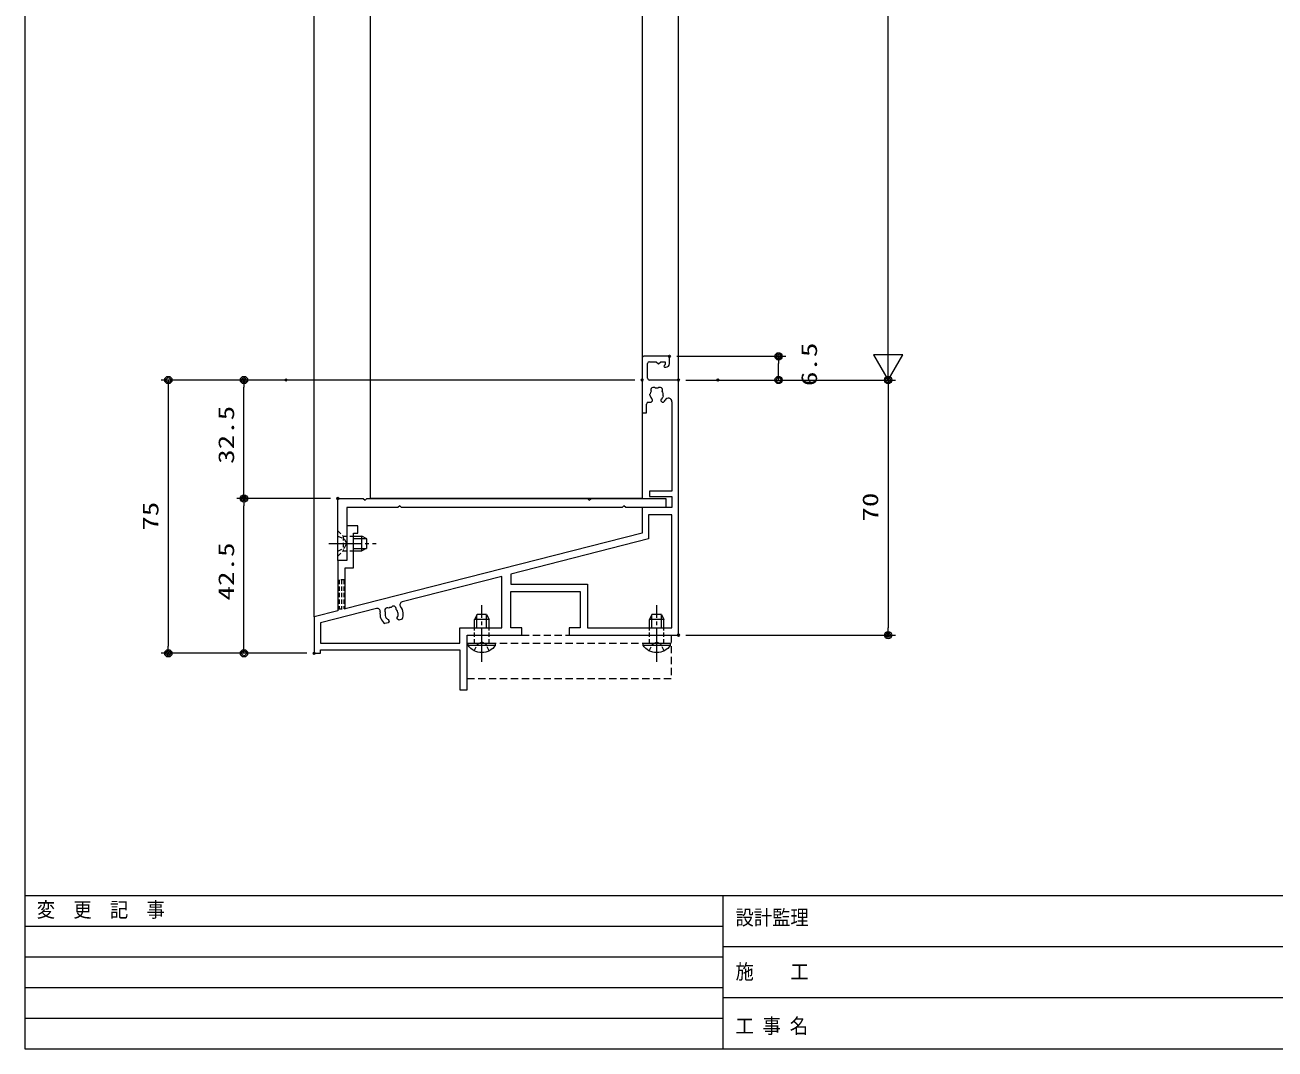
# Model space of a CAD drawing. Units: millimetres on the paper. Extents: x -395 to 395, y -281 to 281.
# Drawn here: x -395.3 to -52.3, y -281 to 0 of the extents above; entities that cross this region are included whole.
import ezdxf
from ezdxf.enums import TextEntityAlignment as Align

# ---------------------------------------------------------------- set-up
doc = ezdxf.new("R2010")
doc.units = ezdxf.units.MM
doc.header["$PDMODE"] = 32
doc.header["$PDSIZE"] = 0.5
for name, pattern in [('CHAIN2', [12, 9, -1, 1, -1]), ('DASHED1', [1.8, 1.2, -0.6]), ('DASHED2', [3, 2, -1])]:
    doc.linetypes.add(name, pattern=pattern)
for name, color, linetype, lineweight in [('0-0_USERZ', 3, 'Continuous', 9), ('0-1_F-1', 7, 'Continuous', 9), ('0-3__0-6_TITLE_WAKU', 7, 'Continuous', 9), ('0-5_0', 7, 'Continuous', 9), ('0-7_KATAZAI', 7, 'Continuous', 9), ('0-8_YSS_ZEN', 6, 'Continuous', 9), ('0-9_PARTS3', 134, 'Continuous', 9), ('0-E_1-3', 3, 'DASHED2', 9)]:
    doc.layers.add(name, color=color, linetype=linetype, lineweight=lineweight)
doc.layers.add('0-6_Defpoints', color=7, linetype='Continuous')
doc.styles.add('ＭＳ ゴシック', font='')
doc.styles.get('ＭＳ ゴシック').set_extended_font_data('MS Gothic')

# ---------------------------------------------------------------- blocks, each defined once
blk = doc.blocks.new('図枠')
at = {"layer": '0-1_F-1'}
blk.add_lwpolyline([(790.6, 0), (0, 0), (0, 562), (790.6, 562)], close=True, dxfattribs=at)
at = {"layer": '0-3__0-6_TITLE_WAKU'}
for p, q in [((534.869, 42), (0, 42)), ((191.489, 42), (191.489, 0)), ((191.489, 33.6), (0, 33.6)), ((460.59, 28), (191.489, 28)), ((191.489, 25.2), (0, 25.2)), ((191.489, 16.8), (0, 16.8)), ((460.59, 14), (191.489, 14)), ((191.489, 8.4), (0, 8.4))]:
    blk.add_line(p, q, dxfattribs=at)
at = {"layer": '0-3__0-6_TITLE_WAKU', "style": 'ＭＳ ゴシック', "width": 0.9}
for s, p in [('変\u3000更\u3000記\u3000事', (3.218, 34.94)), ('設計監理', (194.946, 32.809)), ('施\u3000\u3000工', (194.946, 17.948)), ('工', (194.946, 3.055)), ('事', (202.392, 3.055)), ('名', (209.839, 3.055))]:
    blk.add_text(s, height=4.091, dxfattribs=at).set_placement(p, align=Align.BOTTOM_LEFT)
blk = doc.blocks.new('ALW1')
at = {"layer": '0-5_0'}
blk.add_line((0, 0), (-1, 0), dxfattribs=at)
blk.add_lwpolyline([(-0.34641, -0.2), (0, 0), (-0.34641, 0.2)], close=True, dxfattribs=at)
blk = doc.blocks.new('DOT1')
at = {"layer": '0-5_0'}
blk.add_line((0, 0), (-1, 0), dxfattribs=at)
for radius in [0.5, 0.325]:
    blk.add_circle((0, 0), radius, dxfattribs=at)
blk = doc.blocks.new('U12')
at = {"layer": '0-9_PARTS3', "linetype": 'CHAIN2'}
blk.add_line((0, -2.5), (0, 10.5), dxfattribs=at)
at = {"layer": '0-9_PARTS3'}
for p, q in [((-1.3, 8), (-2, 6.6)), ((-1.346, 4.3), (-1.346, 7.909)), ((-1.3, 8), (1.3, 8)), ((1.3, 8), (2, 6.6)), ((1.346, 4.3), (1.346, 7.909)), ((-2, 6.6), (2, 6.6)), ((-2, 4.3), (-2, 6.6)), ((2, 4.3), (2, 6.6))]:
    blk.add_line(p, q, dxfattribs=at)
at = {"layer": '0-9_PARTS3', "linetype": 'DASHED1'}
for p, q in [((-2, 1.5), (-2, 4.3)), ((2, 1.5), (2, 4.3)), ((-3.5, 0), (-2, 1.5))]:
    blk.add_line(p, q, dxfattribs=at)
for points in [[(-3.5, 0), (3.5, 0), (2, 1.5), (-2, 1.5)], [(-2.05, 0), (-1.145, 1.856), (0, 2.464)], [(2.05, 0), (1.145, 1.856), (0, 2.464)]]:
    blk.add_lwpolyline(points, dxfattribs=at)
blk = doc.blocks.new('A$C72A42EE2')
at = {"layer": '0-7_KATAZAI'}
for p, q in [((-8.5, 0.5), (-8.5, 4.5)), ((-3.778, 4.069), (-3.922, 3.931)), ((-3.75, 3.5), (-3.5, 3.5))]:
    blk.add_line(p, q, dxfattribs=at)
for points in [[(-10, 6), (-10, -9), (-8.8, -9), (-8.8, -6.6)], [(-2.5, 4.5), (-2.5, 6.5), (-9.5, 6.5)], [(-8, 5), (-6.1, 5), (-5.5, 4.4), (-4.9, 5), (-3.7, 5), (-3.7, 4.25)], [(-10.021, -41.999), (-91.5, -62.827), (-91.5, -51.5), (-89.2, -51.5), (-89.2, -42), (-88, -42), (-88, -40), (-91, -40), (-91, -49.5), (-93.5, -49.5), (-93.5, -63.338), (-100, -65), (-100, -75), (-98.2, -75), (-98.2, -74), (-60, -74), (-60, -85), (-58, -85), (-58, -70.002), (-43, -70.002), (-43, -68.002), (-46, -68.002), (-46, -57.998), (-26.998, -57.998), (-26.998, -68.002), (-30, -68.002), (-30, -70.002), (0, -70.002), (0, 0), (-8, 0)], [(-1.8, -5.987), (-1.8, -30.5), (-8, -30.5), (-8, -32), (-1.8, -32), (-1.8, -35), (-10, -35), (-10, -41.995)], [(-8.3, -6.1), (-7.55, -6.1), (-7.15, -5.7), (-7.15, -5.561), (-7.268, -5.277)], [(-7.773, -4.313), (-7.842, -3.919), (-7.789, -3.804)], [(-4.732, -5.277), (-4.85, -5.561), (-4.85, -5.7), (-4.45, -6.1), (-4.085, -6.1)], [(-4.227, -4.313), (-4.297, -4.706), (-4.386, -4.796)], [(-8.219, -43.603), (-46, -53.261), (-46, -55.998), (-24.998, -55.998), (-24.998, -68.002), (-1.8, -68.002), (-1.8, -37), (-8.2, -37), (-8.2, -43.583)], [(-82.86, -62.683), (-98.2, -66.604), (-98.2, -72.2), (-60, -72.2), (-60, -68.002), (-48.5, -68.002), (-48.5, -53.9), (-75.844, -60.889)], [(-80.373, -64.95), (-80.208, -65.314), (-80.099, -65.38)], [(-75.873, -65.645), (-76.711, -65.859), (-77.197, -65.57), (-77.232, -65.436), (-77.187, -65.132)], [(-76.971, -64.58), (-76.907, -64.471), (-76.938, -64.072)], [(-79.645, -65.76), (-79.46, -66.006), (-79.426, -66.14), (-79.714, -66.627), (-80.552, -66.841)]]:
    blk.add_lwpolyline(points, dxfattribs=at)
for centre, radius, start, end in [((-9.5, 6), 0.5, 90, 180), ((-8, 4.5), 0.5, 90, 180), ((-3.75, 3.75), 0.25, 133.60282, 270), ((-3.95, 4.25), 0.25, 313.60282, 0), ((-3.5, 4.5), 1, 270, 0), ((-8, 0.5), 0.5, 180, 270), ((-6, -4), 1.8, 149.14685, 173.7398), ((-6.86, -2.771), 0.75, 45.95278, 204.04722), ((-6, -4), 1.8, 79.14685, 100.85315), ((-5.14, -2.771), 0.75, 335.95278, 134.04722), ((-6, -4), 1.8, 350, 30.85315), ((-8.3, -6.6), 0.5, 90, 180), ((-6, -4), 1.8, 190, 225.20717), ((-6, -4), 1.8, 314.79283, 333.7398), ((-6.5, -4), 3.2, 318.9855, 331.75769), ((-2.8, -5.987), 1, 0, 151.75769), ((-75.646, -61.664), 0.8, 104.33919, 219.48985), ((-82.661, -63.458), 0.8, 349.18852, 104.33919), ((-78.732, -64.208), 3.2, 169.18852, 235.35369), ((-79.87, -63.231), 0.75, 60.29197, 218.3864), ((-78.732, -64.208), 1.8, 163.48604, 204.33919), ((-78.732, -64.208), 1.8, 93.48604, 115.19234), ((-78.203, -62.805), 0.75, 350.29197, 148.3864), ((-78.732, -64.208), 1.8, 4.33919, 45.19234), ((-78.732, -64.208), 1.8, 329.13202, 348.07898), ((-78.732, -64.208), 3.2, 333.32469, 39.48985), ((-78.732, -64.208), 1.8, 220.59939, 239.54635)]:
    blk.add_arc(centre, radius, start, end, dxfattribs=at)
blk = doc.blocks.new('U18')
at = {"layer": '0-9_PARTS3'}
for p, q in [((-0.509, 3.75), (0, 3.75)), ((0, 3.75), (0, -3.75)), ((4.3, 2), (6.6, 2)), ((4.3, 1.346), (7.909, 1.346)), ((6.6, 2), (6.6, -2)), ((8, 1.3), (6.6, 2)), ((8, 1.3), (8, -1.3)), ((4.3, -1.346), (7.909, -1.346)), ((4.3, -2), (6.6, -2)), ((8, -1.3), (6.6, -2))]:
    blk.add_line(p, q, dxfattribs=at)
at = {"layer": '0-9_PARTS3', "linetype": 'CHAIN2'}
blk.add_line((-5, 0), (10.5, 0), dxfattribs=at)
at = {"layer": '0-9_PARTS3', "linetype": 'DASHED1'}
for p, q in [((0, 2), (4.3, 2)), ((0, -2), (4.3, -2))]:
    blk.add_line(p, q, dxfattribs=at)
at = {"layer": '0-9_PARTS3'}
blk.add_lwpolyline([(-0.509, 3.75), (-0.509, -3.75), (0, -3.75)], dxfattribs=at)
at = {"layer": '0-9_PARTS3', "linetype": 'DASHED1'}
for points in [[(-2.009, 2.05), (-0.154, 1.145), (0.455, 0)], [(-2.009, -2.05), (-0.154, -1.145), (0.455, 0)]]:
    blk.add_lwpolyline(points, dxfattribs=at)
at = {"layer": '0-9_PARTS3'}
blk.add_arc((2.027, 0), 4.527, 124.06671, 235.93329, dxfattribs=at)
blk = doc.blocks.new('U19')
at = {"layer": '0-9_PARTS3'}
for p, q in [((-0.509, 3.75), (0, 3.75)), ((0, 3.75), (0, -3.75)), ((4.1, 2), (6.6, 2)), ((4.1, 1.346), (7.909, 1.346)), ((6.6, 2), (6.6, -2)), ((8, 1.3), (6.6, 2)), ((8, 1.3), (8, -1.3)), ((4.1, -1.346), (7.909, -1.346)), ((4.1, -2), (6.6, -2)), ((8, -1.3), (6.6, -2))]:
    blk.add_line(p, q, dxfattribs=at)
at = {"layer": '0-9_PARTS3', "linetype": 'CHAIN2'}
blk.add_line((-5, 0), (10.5, 0), dxfattribs=at)
at = {"layer": '0-9_PARTS3', "linetype": 'DASHED1'}
for p, q in [((0, 2), (4.1, 2)), ((0, -2), (4.1, -2))]:
    blk.add_line(p, q, dxfattribs=at)
at = {"layer": '0-9_PARTS3'}
blk.add_lwpolyline([(-0.509, 3.75), (-0.509, -3.75), (0, -3.75)], dxfattribs=at)
at = {"layer": '0-9_PARTS3', "linetype": 'DASHED1'}
for points in [[(-2.009, 2.05), (-0.154, 1.145), (0.455, 0)], [(-2.009, -2.05), (-0.154, -1.145), (0.455, 0)]]:
    blk.add_lwpolyline(points, dxfattribs=at)
at = {"layer": '0-9_PARTS3'}
blk.add_arc((2.027, 0), 4.527, 124.06671, 235.93329, dxfattribs=at)
blk = doc.blocks.new('A$C0AB24780')
at = {"layer": '0-E_1-3'}
blk.add_line((-2.3, -1.799), (-2.3, -57.799), dxfattribs=at)
blk.add_lwpolyline([(0, -57.799), (0, -1.799), (-12, -1.799), (-12, -57.799)], close=True, dxfattribs=at)
at = {"layer": '0-9_PARTS3'}
for name, p in [('U19', (-2.3, -5.799)), ('U18', (-2.3, -53.799))]:
    blk.add_blockref(name, p, dxfattribs=at)

msp = doc.modelspace()

# ---------------------------------------------------------------- linework, layer by layer
at = {"layer": '0-0_USERZ'}
for p, q in [((-315.975, -162.421), (-315.975, 39.644)), ((-215.975, -97.421), (-215.975, 39.644)), ((-216.475, -90.921), (-186.529, -90.921)), ((-188.529, -95.421), (-188.529, -92.921)), ((-227.975, -97.421), (-357.972, -97.421)), ((-355.972, -99.421), (-355.972, -170.421)), ((-325.691, -97.421), (-337.214, -97.421)), ((-335.214, -127.921), (-335.214, -99.421)), ((-213.975, -97.421), (-186.529, -97.421)), ((-203.188, -97.421), (-156.476, -97.421)), ((-158.476, -99.421), (-158.476, -165.423)), ((-311.475, -129.921), (-337.214, -129.921)), ((-311.475, -129.921), (-337.214, -129.921)), ((-335.214, -170.421), (-335.214, -131.921)), ((-213.975, -167.423), (-156.476, -167.423)), ((-317.975, -172.421), (-357.972, -172.421)), ((-317.975, -172.421), (-337.214, -172.421))]:
    msp.add_line(p, q, dxfattribs=at)
at = {"layer": '0-0_USERZ', "linetype": 'DASHED1'}
for p, q in [((-309.096, -152.248), (-309.096, -160.248)), ((-308.461, -152.248), (-308.461, -160.248)), ((-307.826, -152.248), (-307.826, -160.248))]:
    msp.add_line(p, q, dxfattribs=at)
at = {"layer": '0-0_USERZ'}
msp.add_lwpolyline([(-225.975, 39.644), (-225.975, -129.921), (-300.475, -129.921), (-300.475, 39.644)], dxfattribs=at)
at = {"layer": '0-0_USERZ', "linetype": 'DASHED1'}
msp.add_lwpolyline([(-309.475, -152.248), (-309.475, -160.248), (-307.475, -160.248), (-307.475, -152.248)], close=True, dxfattribs=at)
msp.add_lwpolyline([(-309.475, -152.248), (-309.475, -160.248), (-307.475, -160.248), (-307.475, -152.248)], close=True, dxfattribs=at)
at = {"layer": '0-6_Defpoints'}
for p in [(-218.475, -90.921), (-188.529, -90.921), (-335.214, -97.421), (-323.691, -97.421), (-225.975, -97.421), (-215.975, -97.421), (-215.975, -97.421), (-205.188, -97.421), (-335.214, -129.921), (-309.475, -129.921), (-215.975, -167.423), (-158.476, -167.423), (-355.972, -172.421), (-315.975, -172.421)]:
    msp.add_point(p, dxfattribs=at)
at = {"layer": '0-7_KATAZAI'}
msp.add_lwpolyline([(-302.475, -129.921), (-301.975, -130.421), (-301.475, -129.921), (-240.975, -129.921), (-240.475, -130.421), (-239.975, -129.921), (-219.475, -129.921), (-219.475, -132.421), (-230.475, -132.421), (-230.975, -131.921), (-231.475, -132.421), (-291.975, -132.421), (-292.475, -131.921), (-292.975, -132.421), (-306.975, -132.421), (-306.975, -146.921), (-309.475, -146.921), (-309.475, -129.921), (-302.475, -129.921), (-301.975, -130.421), (-301.475, -129.921)], dxfattribs=at)
at = {"layer": '0-8_YSS_ZEN'}
for p, q in [((-158.476, -77.421), (-158.476, 158.677)), ((-213.975, -97.421), (-156.476, -97.421))]:
    msp.add_line(p, q, dxfattribs=at)

# ---------------------------------------------------------------- block references
at = {"layer": '0-0_USERZ'}
for name, p in [('図枠', (-395.3, -281)), ('A$C72A42EE2', (-215.975, -97.421))]:
    msp.add_blockref(name, p, dxfattribs=at)
at = {"layer": '0-0_USERZ', "xscale": 2, "yscale": 2}
for p, rotation in [((-188.529, -90.921), 90), ((-188.529, -97.421), 270), ((-355.972, -97.421), 90), ((-335.214, -97.421), 90), ((-158.476, -97.421), 90), ((-335.214, -129.921), 270), ((-335.214, -129.921), 90), ((-158.476, -167.423), 270), ((-355.972, -172.421), 270), ((-335.214, -172.421), 270)]:
    msp.add_blockref('DOT1', p, dxfattribs=dict(at, rotation=rotation))
at = {"layer": '0-0_USERZ', "xscale": -1, "rotation": 270}
msp.add_blockref('A$C0AB24780', (-216.175, -167.423), dxfattribs=at)
at = {"layer": '0-8_YSS_ZEN', "xscale": 20, "yscale": 20, "rotation": 270}
msp.add_blockref('ALW1', (-158.476, -97.421), dxfattribs=at)
at = {"layer": '0-9_PARTS3', "xscale": -1, "rotation": 270}
msp.add_blockref('U12', (-309.475, -142.294), dxfattribs=at)

# ---------------------------------------------------------------- texts
at = {"layer": '0-0_USERZ', "style": 'ＭＳ ゴシック', "width": 1.35}
for s, p in [('6.5', (-176.681, -99.089)), ('32.5', (-336.631, -120.421)), ('70', (-159.893, -136.279)), ('75', (-357.389, -138.778)), ('42.5', (-336.631, -157.921))]:
    msp.add_text(s, height=4.333, rotation=90, dxfattribs=at).set_placement(p, align=Align.BOTTOM_LEFT)

doc.saveas('drawing.dxf')
